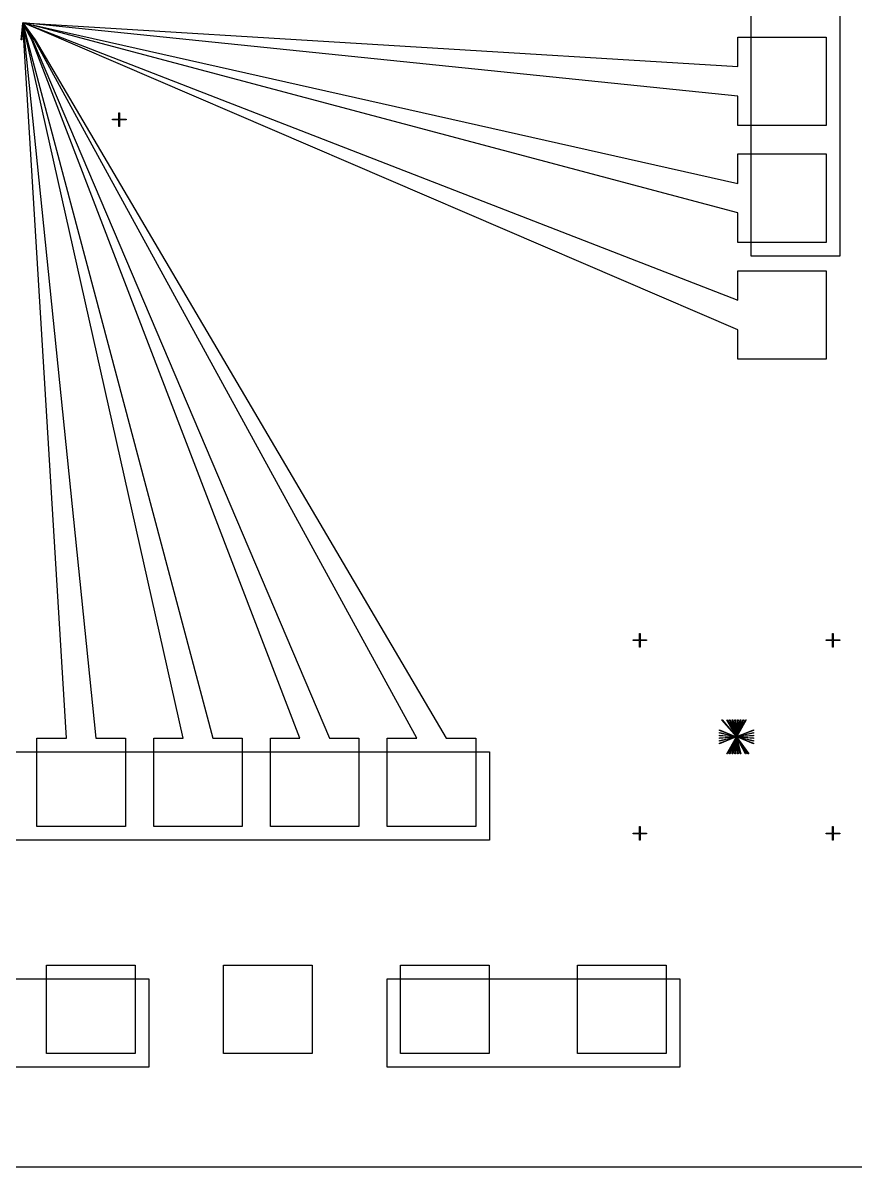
# Model space of a CAD drawing. Extents: x 0 to 6000, y 0 to 6000.
# Drawn here: x 1680 to 2902, y 0 to 1680 of the extents above; entities that cross this region are included whole.
import ezdxf

# ---------------------------------------------------------------- set-up
doc = ezdxf.new("R2010")
doc.units = 0
doc.header["$MEASUREMENT"] = 0
for name, color, linetype in [('L0D0', 1, 'CONTINUOUS'), ('L11D0', 2, 'CONTINUOUS'), ('L12D0', 11, 'CONTINUOUS'), ('L17D0', 4, 'CONTINUOUS'), ('L18D0', 12, 'CONTINUOUS'), ('L1D0', 6, 'CONTINUOUS'), ('L2D0', 9, 'CONTINUOUS'), ('L3D0', 5, 'CONTINUOUS'), ('L4D0', 13, 'CONTINUOUS'), ('L6D0', 8, 'CONTINUOUS'), ('L7D0', 3, 'CONTINUOUS'), ('L8D0', 7, 'CONTINUOUS')]:
    doc.layers.add(name, color=color, linetype=linetype)

msp = doc.modelspace()

# ---------------------------------------------------------------- linework, layer by layer
at = {"layer": 'L0D0'}
msp.add_lwpolyline([(0, 0), (0, 6000), (6000, 6000), (6000, 0)], close=True, dxfattribs=at)
at = {"layer": 'L11D0'}
for points in [[(1680.19, 1679.67), (1682.462, 1655.12), (1681.462, 1655.12), (1680.15, 1679.655)], [(1680.212, 1680.042), (1680.214, 1680.041), (1680.216, 1680.039), (1680.218, 1680.037), (1680.219, 1680.034), (1680.221, 1680.032), (1680.222, 1680.03), (1680.223, 1680.028), (1680.224, 1680.025), (1680.225, 1680.023), (1680.226, 1680.021), (1680.227, 1680.018), (1680.228, 1680.016), (1680.229, 1680.013), (1680.229, 1680.01), (1680.229, 1680.008), (1680.23, 1680.005), (1680.23, 1680.003), (1680.23, 1680), (1680.23, 1679.997), (1680.23, 1679.995), (1680.229, 1679.992), (1680.229, 1679.99), (1680.229, 1679.987), (1680.228, 1679.984), (1680.227, 1679.982), (1680.226, 1679.979), (1680.225, 1679.977), (1680.224, 1679.975), (1680.223, 1679.972), (1680.222, 1679.97), (1680.221, 1679.968), (1680.219, 1679.966), (1680.218, 1679.963), (1680.216, 1679.961), (1680.214, 1679.959), (1680.212, 1679.958)]]:
    msp.add_lwpolyline(points, dxfattribs=at)
msp.add_lwpolyline([(1693.231, 1655.12), (1680.32, 1679.72), (1680.32, 1679.943), (1680.319, 1679.944), (1680.317, 1679.945), (1680.315, 1679.946), (1680.312, 1679.947), (1680.31, 1679.948), (1680.308, 1679.949), (1680.306, 1679.951), (1680.303, 1679.952), (1680.301, 1679.954), (1680.299, 1679.956), (1680.298, 1679.958), (1680.296, 1679.959), (1680.294, 1679.961), (1680.292, 1679.963), (1680.291, 1679.966), (1680.289, 1679.968), (1680.288, 1679.97), (1680.287, 1679.972), (1680.286, 1679.975), (1680.285, 1679.977), (1680.284, 1679.979), (1680.283, 1679.982), (1680.282, 1679.984), (1680.281, 1679.987), (1680.281, 1679.99), (1680.281, 1679.992), (1680.28, 1679.995), (1680.28, 1679.997), (1680.28, 1680), (1680.28, 1680.003), (1680.28, 1680.005), (1680.281, 1680.008), (1680.281, 1680.01), (1680.281, 1680.013), (1680.282, 1680.016), (1680.283, 1680.018), (1680.284, 1680.021), (1680.285, 1680.023), (1680.286, 1680.025), (1680.287, 1680.028), (1680.288, 1680.03), (1680.289, 1680.032), (1680.291, 1680.034), (1680.292, 1680.037), (1680.294, 1680.039), (1680.296, 1680.041), (1680.298, 1680.042), (1680.299, 1680.044), (1680.301, 1680.046), (1680.303, 1680.048), (1680.306, 1680.049), (1680.308, 1680.051), (1680.31, 1680.052), (1680.312, 1680.053), (1680.315, 1680.054), (1680.317, 1680.055), (1680.319, 1680.056), (1680.322, 1680.057), (1680.324, 1680.058), (1680.327, 1680.059), (1680.33, 1680.059), (1680.332, 1680.059), (1680.335, 1680.06), (1680.337, 1680.06), (1680.34, 1680.06), (1680.343, 1680.06), (1680.345, 1680.06), (1680.348, 1680.059), (1680.35, 1680.059), (1680.353, 1680.059), (1680.356, 1680.058), (1680.358, 1680.057), (1680.361, 1680.056), (1680.363, 1680.055), (1680.365, 1680.054), (1680.368, 1680.053), (1680.37, 1680.052), (1680.372, 1680.051), (1680.374, 1680.049), (1680.377, 1680.048), (1680.379, 1680.046), (1680.381, 1680.044), (1680.382, 1680.042), (1680.384, 1680.041), (1680.386, 1680.039), (1680.388, 1680.037), (1680.389, 1680.034), (1680.391, 1680.032), (1680.392, 1680.03), (1680.393, 1680.028), (1680.394, 1680.025), (1680.395, 1680.023), (1680.396, 1680.021), (1680.397, 1680.018), (1680.398, 1680.016), (1680.399, 1680.013), (1680.399, 1680.01), (1680.399, 1680.008), (1680.4, 1680.005), (1680.4, 1680.003), (1680.4, 1680), (1680.4, 1679.997), (1680.4, 1679.995), (1680.399, 1679.992), (1680.399, 1679.99), (1680.399, 1679.987), (1680.398, 1679.984), (1680.397, 1679.982), (1680.396, 1679.979), (1680.395, 1679.977), (1680.394, 1679.975), (1680.393, 1679.972), (1680.392, 1679.97), (1680.391, 1679.968), (1680.389, 1679.966), (1680.388, 1679.963), (1680.386, 1679.961), (1680.384, 1679.959), (1680.382, 1679.958), (1680.381, 1679.956), (1680.379, 1679.954), (1680.377, 1679.952), (1680.374, 1679.951), (1680.372, 1679.949), (1680.37, 1679.948), (1680.368, 1679.947), (1680.365, 1679.946), (1680.363, 1679.945), (1680.361, 1679.944), (1680.36, 1679.943), (1680.36, 1679.745), (1694.231, 1655.12)], close=True, dxfattribs=at)
at = {"layer": 'L12D0'}
for points in [[(2728.155, 631.947), (2728.153, 631.948), (2728.15, 631.948), (2728.148, 631.949), (2728.145, 631.95), (2728.143, 631.951), (2728.14, 631.952), (2728.138, 631.953), (2728.135, 631.954), (2728.133, 631.955), (2728.131, 631.956), (2728.129, 631.958), (2728.127, 631.959), (2728.124, 631.961), (2728.123, 631.963), (2728.121, 631.965), (2728.119, 631.966), (2728.117, 631.968), (2728.115, 631.97), (2728.114, 631.973), (2728.112, 631.975), (2728.111, 631.977), (2728.11, 631.979), (2728.109, 631.982), (2728.108, 631.984), (2728.107, 631.986), (2728.106, 631.989), (2728.105, 631.991), (2728.104, 631.994), (2728.104, 631.997), (2728.104, 631.999), (2728.103, 632.002), (2728.103, 632.004), (2728.103, 632.007), (2728.103, 632.01), (2728.103, 632.012), (2728.104, 632.015), (2728.104, 632.017), (2728.104, 632.02), (2728.105, 632.022), (2728.106, 632.025), (2728.107, 632.027), (2728.108, 632.03), (2728.109, 632.032), (2728.11, 632.035), (2728.111, 632.037), (2728.112, 632.039), (2728.114, 632.041), (2728.115, 632.043), (2728.117, 632.046), (2728.119, 632.047), (2728.121, 632.049), (2728.123, 632.051), (2728.124, 632.053), (2728.127, 632.055), (2728.129, 632.056), (2728.131, 632.058), (2728.133, 632.059), (2728.135, 632.06), (2728.138, 632.061), (2728.14, 632.062), (2728.143, 632.063), (2728.143, 632.063), (2728.143, 632.261), (2713.932, 656.957), (2714.932, 656.957), (2728.183, 632.286), (2728.183, 632.063), (2728.184, 632.063), (2728.186, 632.062), (2728.188, 632.061), (2728.191, 632.06), (2728.193, 632.059), (2728.195, 632.058), (2728.197, 632.056), (2728.2, 632.055), (2728.202, 632.053), (2728.204, 632.051), (2728.205, 632.049), (2728.207, 632.047), (2728.209, 632.046), (2728.211, 632.043), (2728.212, 632.041), (2728.214, 632.039), (2728.215, 632.037), (2728.216, 632.035), (2728.217, 632.032), (2728.218, 632.03), (2728.219, 632.027), (2728.22, 632.025), (2728.221, 632.022), (2728.222, 632.02), (2728.222, 632.017), (2728.223, 632.015), (2728.223, 632.012), (2728.223, 632.01), (2728.223, 632.007), (2728.223, 632.004), (2728.223, 632.002), (2728.223, 631.999), (2728.222, 631.997), (2728.222, 631.994), (2728.221, 631.991), (2728.22, 631.989), (2728.219, 631.986), (2728.218, 631.984), (2728.217, 631.982), (2728.216, 631.979), (2728.215, 631.977), (2728.214, 631.975), (2728.212, 631.973), (2728.211, 631.97), (2728.209, 631.968), (2728.207, 631.966), (2728.205, 631.965), (2728.204, 631.963), (2728.202, 631.961), (2728.2, 631.959), (2728.197, 631.958), (2728.195, 631.956), (2728.193, 631.955), (2728.191, 631.954), (2728.188, 631.953), (2728.186, 631.952), (2728.184, 631.951), (2728.181, 631.95), (2728.179, 631.949), (2728.176, 631.948), (2728.173, 631.948), (2728.171, 631.947), (2728.168, 631.947), (2728.166, 631.947), (2728.163, 631.947), (2728.16, 631.947), (2728.158, 631.947)], [(2728.325, 631.947), (2728.323, 631.948), (2728.32, 631.948), (2728.318, 631.949), (2728.315, 631.95), (2728.313, 631.951), (2728.31, 631.952), (2728.308, 631.953), (2728.305, 631.954), (2728.303, 631.955), (2728.301, 631.956), (2728.299, 631.958), (2728.297, 631.959), (2728.294, 631.961), (2728.293, 631.963), (2728.291, 631.965), (2728.289, 631.966), (2728.287, 631.968), (2728.285, 631.97), (2728.284, 631.973), (2728.282, 631.975), (2728.281, 631.977), (2728.28, 631.979), (2728.279, 631.982), (2728.278, 631.984), (2728.277, 631.986), (2728.276, 631.989), (2728.275, 631.991), (2728.274, 631.994), (2728.274, 631.997), (2728.274, 631.999), (2728.273, 632.002), (2728.273, 632.004), (2728.273, 632.007), (2728.273, 632.01), (2728.273, 632.012), (2728.274, 632.015), (2728.274, 632.017), (2728.274, 632.02), (2728.275, 632.022), (2728.276, 632.025), (2728.277, 632.027), (2728.278, 632.03), (2728.279, 632.032), (2728.28, 632.035), (2728.281, 632.037), (2728.282, 632.039), (2728.284, 632.041), (2728.285, 632.043), (2728.287, 632.046), (2728.289, 632.047), (2728.291, 632.049), (2728.293, 632.051), (2728.294, 632.053), (2728.297, 632.055), (2728.299, 632.056), (2728.301, 632.058), (2728.303, 632.059), (2728.305, 632.06), (2728.308, 632.061), (2728.31, 632.062), (2728.313, 632.063), (2728.313, 632.063), (2728.313, 632.338), (2721.778, 656.957), (2722.778, 656.957), (2728.353, 632.353), (2728.353, 632.063), (2728.354, 632.063), (2728.356, 632.062), (2728.358, 632.061), (2728.361, 632.06), (2728.363, 632.059), (2728.365, 632.058), (2728.367, 632.056), (2728.37, 632.055), (2728.372, 632.053), (2728.374, 632.051), (2728.375, 632.049), (2728.377, 632.047), (2728.379, 632.046), (2728.381, 632.043), (2728.382, 632.041), (2728.384, 632.039), (2728.385, 632.037), (2728.386, 632.035), (2728.387, 632.032), (2728.388, 632.03), (2728.389, 632.027), (2728.39, 632.025), (2728.391, 632.022), (2728.392, 632.02), (2728.392, 632.017), (2728.393, 632.015), (2728.393, 632.012), (2728.393, 632.01), (2728.393, 632.007), (2728.393, 632.004), (2728.393, 632.002), (2728.393, 631.999), (2728.392, 631.997), (2728.392, 631.994), (2728.391, 631.991), (2728.39, 631.989), (2728.389, 631.986), (2728.388, 631.984), (2728.387, 631.982), (2728.386, 631.979), (2728.385, 631.977), (2728.384, 631.975), (2728.382, 631.973), (2728.381, 631.97), (2728.379, 631.968), (2728.377, 631.966), (2728.375, 631.965), (2728.374, 631.963), (2728.372, 631.961), (2728.37, 631.959), (2728.367, 631.958), (2728.365, 631.956), (2728.363, 631.955), (2728.361, 631.954), (2728.358, 631.953), (2728.356, 631.952), (2728.354, 631.951), (2728.351, 631.95), (2728.349, 631.949), (2728.346, 631.948), (2728.343, 631.948), (2728.341, 631.947), (2728.338, 631.947), (2728.336, 631.947), (2728.333, 631.947), (2728.33, 631.947), (2728.328, 631.947)], [(2728.495, 631.947), (2728.493, 631.948), (2728.49, 631.948), (2728.488, 631.949), (2728.485, 631.95), (2728.483, 631.951), (2728.48, 631.952), (2728.478, 631.953), (2728.475, 631.954), (2728.473, 631.955), (2728.471, 631.956), (2728.469, 631.958), (2728.467, 631.959), (2728.464, 631.961), (2728.463, 631.963), (2728.461, 631.965), (2728.459, 631.966), (2728.457, 631.968), (2728.455, 631.97), (2728.454, 631.973), (2728.452, 631.975), (2728.451, 631.977), (2728.45, 631.979), (2728.449, 631.982), (2728.448, 631.984), (2728.447, 631.986), (2728.446, 631.989), (2728.445, 631.991), (2728.444, 631.994), (2728.444, 631.997), (2728.444, 631.999), (2728.443, 632.002), (2728.443, 632.004), (2728.443, 632.007), (2728.443, 632.01), (2728.443, 632.012), (2728.444, 632.015), (2728.444, 632.017), (2728.444, 632.02), (2728.445, 632.022), (2728.446, 632.025), (2728.447, 632.027), (2728.448, 632.03), (2728.449, 632.032), (2728.45, 632.035), (2728.451, 632.037), (2728.452, 632.039), (2728.454, 632.041), (2728.455, 632.043), (2728.457, 632.046), (2728.459, 632.047), (2728.461, 632.049), (2728.463, 632.051), (2728.464, 632.053), (2728.467, 632.055), (2728.469, 632.056), (2728.471, 632.058), (2728.473, 632.059), (2728.475, 632.06), (2728.478, 632.061), (2728.48, 632.062), (2728.483, 632.063), (2728.483, 632.063), (2728.483, 632.286), (2737.471, 656.957), (2738.471, 656.957), (2728.523, 632.261), (2728.523, 632.063), (2728.524, 632.063), (2728.526, 632.062), (2728.528, 632.061), (2728.531, 632.06), (2728.533, 632.059), (2728.535, 632.058), (2728.537, 632.056), (2728.54, 632.055), (2728.542, 632.053), (2728.544, 632.051), (2728.545, 632.049), (2728.547, 632.047), (2728.549, 632.046), (2728.551, 632.043), (2728.552, 632.041), (2728.554, 632.039), (2728.555, 632.037), (2728.556, 632.035), (2728.557, 632.032), (2728.558, 632.03), (2728.559, 632.027), (2728.56, 632.025), (2728.561, 632.022), (2728.562, 632.02), (2728.562, 632.017), (2728.563, 632.015), (2728.563, 632.012), (2728.563, 632.01), (2728.563, 632.007), (2728.563, 632.004), (2728.563, 632.002), (2728.563, 631.999), (2728.562, 631.997), (2728.562, 631.994), (2728.561, 631.991), (2728.56, 631.989), (2728.559, 631.986), (2728.558, 631.984), (2728.557, 631.982), (2728.556, 631.979), (2728.555, 631.977), (2728.554, 631.975), (2728.552, 631.973), (2728.551, 631.97), (2728.549, 631.968), (2728.547, 631.966), (2728.545, 631.965), (2728.544, 631.963), (2728.542, 631.961), (2728.54, 631.959), (2728.537, 631.958), (2728.535, 631.956), (2728.533, 631.955), (2728.531, 631.954), (2728.528, 631.953), (2728.526, 631.952), (2728.524, 631.951), (2728.521, 631.95), (2728.519, 631.949), (2728.516, 631.948), (2728.513, 631.948), (2728.511, 631.947), (2728.508, 631.947), (2728.506, 631.947), (2728.503, 631.947), (2728.5, 631.947), (2728.498, 631.947)], [(2703.163, 629.495), (2703.163, 630.495), (2727.688, 631.857), (2727.905, 631.857), (2727.906, 631.86), (2727.907, 631.864), (2727.908, 631.868), (2727.91, 631.871), (2727.911, 631.875), (2727.913, 631.878), (2727.915, 631.882), (2727.917, 631.885), (2727.919, 631.889), (2727.922, 631.892), (2727.924, 631.895), (2727.927, 631.898), (2727.929, 631.901), (2727.932, 631.903), (2727.935, 631.906), (2727.938, 631.908), (2727.941, 631.911), (2727.945, 631.913), (2727.948, 631.915), (2727.952, 631.917), (2727.955, 631.919), (2727.959, 631.92), (2727.962, 631.922), (2727.966, 631.923), (2727.97, 631.924), (2727.974, 631.925), (2727.977, 631.926), (2727.981, 631.926), (2727.985, 631.927), (2727.989, 631.927), (2727.993, 631.927), (2727.997, 631.927), (2728.001, 631.927), (2728.005, 631.926), (2728.009, 631.926), (2728.013, 631.925), (2728.016, 631.924), (2728.02, 631.923), (2728.024, 631.922), (2728.028, 631.92), (2728.031, 631.919), (2728.035, 631.917), (2728.038, 631.915), (2728.041, 631.913), (2728.045, 631.911), (2728.048, 631.908), (2728.051, 631.906), (2728.054, 631.903), (2728.057, 631.901), (2728.059, 631.898), (2728.062, 631.895), (2728.064, 631.892), (2728.067, 631.889), (2728.069, 631.885), (2728.071, 631.882), (2728.073, 631.878), (2728.075, 631.875), (2728.076, 631.871), (2728.078, 631.868), (2728.079, 631.864), (2728.08, 631.86), (2728.081, 631.856), (2728.082, 631.853), (2728.082, 631.849), (2728.083, 631.845), (2728.083, 631.841), (2728.083, 631.837), (2728.083, 631.833), (2728.083, 631.829), (2728.082, 631.825), (2728.082, 631.821), (2728.081, 631.817), (2728.08, 631.814), (2728.079, 631.81), (2728.078, 631.806), (2728.076, 631.802), (2728.075, 631.799), (2728.073, 631.795), (2728.071, 631.792), (2728.069, 631.789), (2728.067, 631.785), (2728.064, 631.782), (2728.062, 631.779), (2728.059, 631.776), (2728.057, 631.773), (2728.054, 631.771), (2728.051, 631.768), (2728.048, 631.766), (2728.045, 631.763), (2728.041, 631.761), (2728.038, 631.759), (2728.035, 631.757), (2728.031, 631.755), (2728.028, 631.754), (2728.024, 631.752), (2728.02, 631.751), (2728.016, 631.75), (2728.013, 631.749), (2728.009, 631.748), (2728.005, 631.748), (2728.001, 631.747), (2727.997, 631.747), (2727.993, 631.747), (2727.989, 631.747), (2727.985, 631.747), (2727.981, 631.748), (2727.977, 631.748), (2727.974, 631.749), (2727.97, 631.75), (2727.966, 631.751), (2727.962, 631.752), (2727.959, 631.754), (2727.955, 631.755), (2727.952, 631.757), (2727.948, 631.759), (2727.945, 631.761), (2727.941, 631.763), (2727.938, 631.766), (2727.935, 631.768), (2727.932, 631.771), (2727.929, 631.773), (2727.927, 631.776), (2727.924, 631.779), (2727.922, 631.782), (2727.919, 631.785), (2727.917, 631.789), (2727.915, 631.792), (2727.913, 631.795), (2727.911, 631.799), (2727.91, 631.802), (2727.908, 631.806), (2727.907, 631.81), (2727.906, 631.814), (2727.905, 631.817), (2727.713, 631.817)], [(2717.855, 606.957), (2728.143, 631.582), (2728.143, 631.78), (2728.143, 631.781), (2728.14, 631.782), (2728.138, 631.783), (2728.135, 631.784), (2728.133, 631.785), (2728.131, 631.786), (2728.129, 631.788), (2728.127, 631.789), (2728.124, 631.791), (2728.123, 631.793), (2728.121, 631.795), (2728.119, 631.796), (2728.117, 631.798), (2728.115, 631.8), (2728.114, 631.803), (2728.112, 631.805), (2728.111, 631.807), (2728.11, 631.809), (2728.109, 631.812), (2728.108, 631.814), (2728.107, 631.816), (2728.106, 631.819), (2728.105, 631.821), (2728.104, 631.824), (2728.104, 631.827), (2728.104, 631.829), (2728.103, 631.832), (2728.103, 631.834), (2728.103, 631.837), (2728.103, 631.84), (2728.103, 631.842), (2728.104, 631.845), (2728.104, 631.847), (2728.104, 631.85), (2728.105, 631.852), (2728.106, 631.855), (2728.107, 631.857), (2728.108, 631.86), (2728.109, 631.862), (2728.11, 631.865), (2728.111, 631.867), (2728.112, 631.869), (2728.114, 631.871), (2728.115, 631.873), (2728.117, 631.876), (2728.119, 631.877), (2728.121, 631.879), (2728.123, 631.881), (2728.124, 631.883), (2728.127, 631.885), (2728.129, 631.886), (2728.131, 631.888), (2728.133, 631.889), (2728.135, 631.89), (2728.138, 631.891), (2728.14, 631.892), (2728.143, 631.893), (2728.145, 631.894), (2728.148, 631.895), (2728.15, 631.896), (2728.153, 631.896), (2728.155, 631.896), (2728.158, 631.897), (2728.16, 631.897), (2728.163, 631.897), (2728.166, 631.897), (2728.168, 631.897), (2728.171, 631.896), (2728.173, 631.896), (2728.176, 631.896), (2728.179, 631.895), (2728.181, 631.894), (2728.184, 631.893), (2728.186, 631.892), (2728.188, 631.891), (2728.191, 631.89), (2728.193, 631.889), (2728.195, 631.888), (2728.197, 631.886), (2728.2, 631.885), (2728.202, 631.883), (2728.204, 631.881), (2728.205, 631.879), (2728.207, 631.877), (2728.209, 631.876), (2728.211, 631.873), (2728.212, 631.871), (2728.214, 631.869), (2728.215, 631.867), (2728.216, 631.865), (2728.217, 631.862), (2728.218, 631.86), (2728.219, 631.857), (2728.22, 631.855), (2728.221, 631.852), (2728.222, 631.85), (2728.222, 631.847), (2728.223, 631.845), (2728.223, 631.842), (2728.223, 631.84), (2728.223, 631.837), (2728.223, 631.834), (2728.223, 631.832), (2728.223, 631.829), (2728.222, 631.827), (2728.222, 631.824), (2728.221, 631.821), (2728.22, 631.819), (2728.219, 631.816), (2728.218, 631.814), (2728.217, 631.812), (2728.216, 631.809), (2728.215, 631.807), (2728.214, 631.805), (2728.212, 631.803), (2728.211, 631.8), (2728.209, 631.798), (2728.207, 631.796), (2728.205, 631.795), (2728.204, 631.793), (2728.202, 631.791), (2728.2, 631.789), (2728.197, 631.788), (2728.195, 631.786), (2728.193, 631.785), (2728.191, 631.784), (2728.188, 631.783), (2728.186, 631.782), (2728.184, 631.781), (2728.183, 631.78), (2728.183, 631.557), (2718.855, 606.957)], [(2729.625, 606.957), (2728.313, 631.492), (2728.313, 631.78), (2728.313, 631.781), (2728.31, 631.782), (2728.308, 631.783), (2728.305, 631.784), (2728.303, 631.785), (2728.301, 631.786), (2728.299, 631.788), (2728.297, 631.789), (2728.294, 631.791), (2728.293, 631.793), (2728.291, 631.795), (2728.289, 631.796), (2728.287, 631.798), (2728.285, 631.8), (2728.284, 631.803), (2728.282, 631.805), (2728.281, 631.807), (2728.28, 631.809), (2728.279, 631.812), (2728.278, 631.814), (2728.277, 631.816), (2728.276, 631.819), (2728.275, 631.821), (2728.274, 631.824), (2728.274, 631.827), (2728.274, 631.829), (2728.273, 631.832), (2728.273, 631.834), (2728.273, 631.837), (2728.273, 631.84), (2728.273, 631.842), (2728.274, 631.845), (2728.274, 631.847), (2728.274, 631.85), (2728.275, 631.852), (2728.276, 631.855), (2728.277, 631.857), (2728.278, 631.86), (2728.279, 631.862), (2728.28, 631.865), (2728.281, 631.867), (2728.282, 631.869), (2728.284, 631.871), (2728.285, 631.873), (2728.287, 631.876), (2728.289, 631.877), (2728.291, 631.879), (2728.293, 631.881), (2728.294, 631.883), (2728.297, 631.885), (2728.299, 631.886), (2728.301, 631.888), (2728.303, 631.889), (2728.305, 631.89), (2728.308, 631.891), (2728.31, 631.892), (2728.313, 631.893), (2728.315, 631.894), (2728.318, 631.895), (2728.32, 631.896), (2728.323, 631.896), (2728.325, 631.896), (2728.328, 631.897), (2728.33, 631.897), (2728.333, 631.897), (2728.336, 631.897), (2728.338, 631.897), (2728.341, 631.896), (2728.343, 631.896), (2728.346, 631.896), (2728.349, 631.895), (2728.351, 631.894), (2728.354, 631.893), (2728.356, 631.892), (2728.358, 631.891), (2728.361, 631.89), (2728.363, 631.889), (2728.365, 631.888), (2728.367, 631.886), (2728.37, 631.885), (2728.372, 631.883), (2728.374, 631.881), (2728.375, 631.879), (2728.377, 631.877), (2728.379, 631.876), (2728.381, 631.873), (2728.382, 631.871), (2728.384, 631.869), (2728.385, 631.867), (2728.386, 631.865), (2728.387, 631.862), (2728.388, 631.86), (2728.389, 631.857), (2728.39, 631.855), (2728.391, 631.852), (2728.392, 631.85), (2728.392, 631.847), (2728.393, 631.845), (2728.393, 631.842), (2728.393, 631.84), (2728.393, 631.837), (2728.393, 631.834), (2728.393, 631.832), (2728.393, 631.829), (2728.392, 631.827), (2728.392, 631.824), (2728.391, 631.821), (2728.39, 631.819), (2728.389, 631.816), (2728.388, 631.814), (2728.387, 631.812), (2728.386, 631.809), (2728.385, 631.807), (2728.384, 631.805), (2728.382, 631.803), (2728.381, 631.8), (2728.379, 631.798), (2728.377, 631.796), (2728.375, 631.795), (2728.374, 631.793), (2728.372, 631.791), (2728.37, 631.789), (2728.367, 631.788), (2728.365, 631.786), (2728.363, 631.785), (2728.361, 631.784), (2728.358, 631.783), (2728.356, 631.782), (2728.354, 631.781), (2728.353, 631.78), (2728.353, 631.507), (2730.625, 606.957)], [(2741.394, 606.957), (2728.483, 631.557), (2728.483, 631.78), (2728.483, 631.781), (2728.48, 631.782), (2728.478, 631.783), (2728.475, 631.784), (2728.473, 631.785), (2728.471, 631.786), (2728.469, 631.788), (2728.467, 631.789), (2728.464, 631.791), (2728.463, 631.793), (2728.461, 631.795), (2728.459, 631.796), (2728.457, 631.798), (2728.455, 631.8), (2728.454, 631.803), (2728.452, 631.805), (2728.451, 631.807), (2728.45, 631.809), (2728.449, 631.812), (2728.448, 631.814), (2728.447, 631.816), (2728.446, 631.819), (2728.445, 631.821), (2728.444, 631.824), (2728.444, 631.827), (2728.444, 631.829), (2728.443, 631.832), (2728.443, 631.834), (2728.443, 631.837), (2728.443, 631.84), (2728.443, 631.842), (2728.444, 631.845), (2728.444, 631.847), (2728.444, 631.85), (2728.445, 631.852), (2728.446, 631.855), (2728.447, 631.857), (2728.448, 631.86), (2728.449, 631.862), (2728.45, 631.865), (2728.451, 631.867), (2728.452, 631.869), (2728.454, 631.871), (2728.455, 631.873), (2728.457, 631.876), (2728.459, 631.877), (2728.461, 631.879), (2728.463, 631.881), (2728.464, 631.883), (2728.467, 631.885), (2728.469, 631.886), (2728.471, 631.888), (2728.473, 631.889), (2728.475, 631.89), (2728.478, 631.891), (2728.48, 631.892), (2728.483, 631.893), (2728.485, 631.894), (2728.488, 631.895), (2728.49, 631.896), (2728.493, 631.896), (2728.495, 631.896), (2728.498, 631.897), (2728.5, 631.897), (2728.503, 631.897), (2728.506, 631.897), (2728.508, 631.897), (2728.511, 631.896), (2728.513, 631.896), (2728.516, 631.896), (2728.519, 631.895), (2728.521, 631.894), (2728.524, 631.893), (2728.526, 631.892), (2728.528, 631.891), (2728.531, 631.89), (2728.533, 631.889), (2728.535, 631.888), (2728.537, 631.886), (2728.54, 631.885), (2728.542, 631.883), (2728.544, 631.881), (2728.545, 631.879), (2728.547, 631.877), (2728.549, 631.876), (2728.551, 631.873), (2728.552, 631.871), (2728.554, 631.869), (2728.555, 631.867), (2728.556, 631.865), (2728.557, 631.862), (2728.558, 631.86), (2728.559, 631.857), (2728.56, 631.855), (2728.561, 631.852), (2728.562, 631.85), (2728.562, 631.847), (2728.563, 631.845), (2728.563, 631.842), (2728.563, 631.84), (2728.563, 631.837), (2728.563, 631.834), (2728.563, 631.832), (2728.563, 631.829), (2728.562, 631.827), (2728.562, 631.824), (2728.561, 631.821), (2728.56, 631.819), (2728.559, 631.816), (2728.558, 631.814), (2728.557, 631.812), (2728.556, 631.809), (2728.555, 631.807), (2728.554, 631.805), (2728.552, 631.803), (2728.551, 631.8), (2728.549, 631.798), (2728.547, 631.796), (2728.545, 631.795), (2728.544, 631.793), (2728.542, 631.791), (2728.54, 631.789), (2728.537, 631.788), (2728.535, 631.786), (2728.533, 631.785), (2728.531, 631.784), (2728.528, 631.783), (2728.526, 631.782), (2728.524, 631.781), (2728.523, 631.78), (2728.523, 631.582), (2742.394, 606.957)], [(2728.665, 631.917), (2728.661, 631.918), (2728.657, 631.918), (2728.654, 631.919), (2728.65, 631.92), (2728.646, 631.921), (2728.642, 631.922), (2728.639, 631.924), (2728.635, 631.925), (2728.632, 631.927), (2728.628, 631.929), (2728.625, 631.931), (2728.621, 631.933), (2728.618, 631.936), (2728.615, 631.938), (2728.612, 631.941), (2728.609, 631.943), (2728.607, 631.946), (2728.604, 631.949), (2728.602, 631.952), (2728.599, 631.955), (2728.597, 631.959), (2728.595, 631.962), (2728.593, 631.965), (2728.591, 631.969), (2728.59, 631.972), (2728.588, 631.976), (2728.587, 631.98), (2728.586, 631.984), (2728.585, 631.987), (2728.584, 631.991), (2728.584, 631.995), (2728.583, 631.999), (2728.583, 632.003), (2728.583, 632.007), (2728.583, 632.011), (2728.583, 632.015), (2728.584, 632.019), (2728.584, 632.023), (2728.585, 632.026), (2728.586, 632.03), (2728.587, 632.034), (2728.588, 632.038), (2728.59, 632.041), (2728.591, 632.045), (2728.593, 632.048), (2728.595, 632.052), (2728.597, 632.055), (2728.599, 632.059), (2728.602, 632.062), (2728.604, 632.065), (2728.607, 632.068), (2728.609, 632.071), (2728.612, 632.073), (2728.615, 632.076), (2728.618, 632.078), (2728.621, 632.081), (2728.625, 632.083), (2728.628, 632.085), (2728.632, 632.087), (2728.635, 632.089), (2728.639, 632.09), (2728.642, 632.092), (2728.646, 632.093), (2728.65, 632.094), (2728.654, 632.095), (2728.657, 632.096), (2728.661, 632.096), (2728.665, 632.097), (2728.669, 632.097), (2728.673, 632.097), (2728.677, 632.097), (2728.681, 632.097), (2728.685, 632.096), (2728.689, 632.096), (2728.693, 632.095), (2728.696, 632.094), (2728.7, 632.093), (2728.704, 632.092), (2728.708, 632.09), (2728.711, 632.089), (2728.715, 632.087), (2728.718, 632.085), (2728.721, 632.083), (2728.725, 632.081), (2728.728, 632.078), (2728.731, 632.076), (2728.734, 632.073), (2728.737, 632.071), (2728.739, 632.068), (2728.742, 632.065), (2728.744, 632.062), (2728.747, 632.059), (2728.749, 632.055), (2728.751, 632.052), (2728.753, 632.048), (2728.755, 632.045), (2728.756, 632.041), (2728.758, 632.038), (2728.759, 632.034), (2728.76, 632.03), (2728.761, 632.027), (2728.953, 632.027), (2753.163, 634.418), (2753.163, 633.418), (2728.978, 631.987), (2728.761, 631.987), (2728.76, 631.984), (2728.759, 631.98), (2728.758, 631.976), (2728.756, 631.972), (2728.755, 631.969), (2728.753, 631.965), (2728.751, 631.962), (2728.749, 631.959), (2728.747, 631.955), (2728.744, 631.952), (2728.742, 631.949), (2728.739, 631.946), (2728.737, 631.943), (2728.734, 631.941), (2728.731, 631.938), (2728.728, 631.936), (2728.725, 631.933), (2728.721, 631.931), (2728.718, 631.929), (2728.715, 631.927), (2728.711, 631.925), (2728.708, 631.924), (2728.704, 631.922), (2728.7, 631.921), (2728.696, 631.92), (2728.693, 631.919), (2728.689, 631.918), (2728.685, 631.918), (2728.681, 631.917), (2728.677, 631.917), (2728.673, 631.917), (2728.669, 631.917)]]:
    msp.add_lwpolyline(points, close=True, dxfattribs=at)
at = {"layer": 'L17D0'}
for points in [[(1705, 1677.658), (1680.595, 1680.105), (1680.595, 1680.21), (1680.63, 1680.21), (1680.665, 1680.13), (1705, 1678.658)], [(1677.538, 1655.12), (1680.09, 1679.635), (1680.09, 1679.82), (1679.97, 1679.82), (1679.97, 1679.92), (1680.37, 1679.92), (1680.37, 1679.82), (1680.13, 1679.82), (1680.13, 1679.61), (1678.538, 1655.12)]]:
    msp.add_lwpolyline(points, close=True, dxfattribs=at)
at = {"layer": 'L18D0'}
for points in [[(2728.133, 632.089), (2728.133, 632.189), (2728.373, 632.189), (2728.373, 632.397), (2729.625, 656.957), (2730.625, 656.957), (2728.413, 632.372), (2728.413, 632.189), (2728.533, 632.189), (2728.533, 632.089)], [(2727.838, 631.797), (2727.803, 631.877), (2703.163, 633.418), (2703.163, 634.418), (2727.873, 631.902), (2727.873, 631.797)], [(2725.702, 606.957), (2728.253, 631.472), (2728.253, 631.657), (2728.133, 631.657), (2728.133, 631.757), (2728.533, 631.757), (2728.533, 631.657), (2728.293, 631.657), (2728.293, 631.447), (2726.702, 606.957)], [(2753.163, 629.495), (2728.758, 631.942), (2728.758, 632.047), (2728.793, 632.047), (2728.828, 631.967), (2753.163, 630.495)]]:
    msp.add_lwpolyline(points, close=True, dxfattribs=at)
at = {"layer": 'L1D0'}
for points in [[(1821.337, 1528.163), (1821.337, 1537.663), (1811.837, 1537.663), (1811.837, 1538.663), (1821.337, 1538.663), (1821.337, 1548.163), (1822.337, 1548.163), (1822.337, 1538.663), (1831.837, 1538.663), (1831.837, 1537.663), (1822.337, 1537.663), (1822.337, 1528.163)], [(2585.826, 763.674), (2585.826, 773.174), (2576.326, 773.174), (2576.326, 774.174), (2585.826, 774.174), (2585.826, 783.674), (2586.826, 783.674), (2586.826, 774.174), (2596.326, 774.174), (2596.326, 773.174), (2586.826, 773.174), (2586.826, 763.674)], [(2869.5, 763.674), (2869.5, 773.174), (2860, 773.174), (2860, 774.174), (2869.5, 774.174), (2869.5, 783.674), (2870.5, 783.674), (2870.5, 774.174), (2880, 774.174), (2880, 773.174), (2870.5, 773.174), (2870.5, 763.674)], [(2585.826, 480), (2585.826, 489.5), (2576.326, 489.5), (2576.326, 490.5), (2585.826, 490.5), (2585.826, 500), (2586.826, 500), (2586.826, 490.5), (2596.326, 490.5), (2596.326, 489.5), (2586.826, 489.5), (2586.826, 480)], [(2869.5, 480), (2869.5, 489.5), (2860, 489.5), (2860, 490.5), (2869.5, 490.5), (2869.5, 500), (2870.5, 500), (2870.5, 490.5), (2880, 490.5), (2880, 489.5), (2870.5, 489.5), (2870.5, 480)]]:
    msp.add_lwpolyline(points, close=True, dxfattribs=at)
at = {"layer": 'L2D0'}
for points in [[(2750, 1337.692), (2750, 2022.308), (2880, 2022.308), (2880, 1337.692)], [(994.615, 480), (994.615, 610), (2365.385, 610), (2365.385, 480)], [(1435, 146.667), (1435, 276.667), (1865, 276.667), (1865, 146.667)], [(2215, 146.667), (2215, 276.667), (2645, 276.667), (2645, 146.667)]]:
    msp.add_lwpolyline(points, close=True, dxfattribs=at)
at = {"layer": 'L3D0'}
msp.add_lwpolyline([(1705, 1669.812), (1680.49, 1680.02), (1680.49, 1680.06), (1680.53, 1680.06), (1705, 1670.812)], close=True, dxfattribs=at)
at = {"layer": 'L4D0'}
for points in [[(2727.973, 631.947), (2703.163, 641.265), (2703.163, 642.265), (2728.013, 631.987), (2728.013, 631.947)], [(2728.653, 632.117), (2728.653, 632.157), (2753.163, 642.265), (2753.163, 641.265), (2728.693, 632.117)], [(2703.163, 621.649), (2703.163, 622.649), (2727.973, 631.727), (2728.013, 631.727), (2728.013, 631.687)], [(2753.163, 621.649), (2728.653, 631.857), (2728.653, 631.897), (2728.693, 631.897), (2753.163, 622.649)]]:
    msp.add_lwpolyline(points, close=True, dxfattribs=at)
at = {"layer": 'L6D0'}
for points in [[(2730, 1186.154), (2730, 1229.487), (1705, 1669.812), (1704.4, 1670.217), (1704.4, 1670.617), (1705, 1670.812), (2730, 1272.821), (2730, 1316.154), (2860, 1316.154), (2860, 1186.154)], [(1975, 166.667), (1975, 296.667), (2105, 296.667), (2105, 166.667)]]:
    msp.add_lwpolyline(points, close=True, dxfattribs=at)
at = {"layer": 'L7D0'}
for points in [[(2215.385, 500), (2215.385, 630), (2258.718, 630), (1697.154, 1655.12), (1680.322, 1680.025), (1680.322, 1680.068), (1680.305, 1680.068), (1680.305, 1680.102), (1680.322, 1680.102), (1680.322, 1680.12), (1680.358, 1680.12), (1680.358, 1680.102), (1680.375, 1680.102), (1680.375, 1680.068), (1680.358, 1680.068), (1680.358, 1680.05), (1698.154, 1655.12), (2302.051, 630), (2345.385, 630), (2345.385, 500)], [(2730, 1357.692), (2730, 1401.026), (1705, 1673.735), (1680.55, 1680.05), (1680.47, 1680.05), (1680.47, 1680.09), (1680.575, 1680.09), (1705, 1674.735), (2730, 1444.359), (2730, 1487.692), (2860, 1487.692), (2860, 1357.692)], [(1872.308, 500), (1872.308, 630), (1915.641, 630), (1685.385, 1655.12), (1680.238, 1679.73), (1680.238, 1679.982), (1680.22, 1679.982), (1680.22, 1680.018), (1680.238, 1680.018), (1680.238, 1680.035), (1680.272, 1680.035), (1680.272, 1680.018), (1680.29, 1680.018), (1680.29, 1679.982), (1680.272, 1679.982), (1680.272, 1679.755), (1686.385, 1655.12), (1958.974, 630), (2002.308, 630), (2002.308, 500)], [(2730, 1529.231), (2730, 1572.564), (1705, 1677.658), (1704.4, 1677.923), (1704.4, 1678.323), (1705, 1678.658), (2730, 1615.897), (2730, 1659.231), (2860, 1659.231), (2860, 1529.231)], [(1715, 166.667), (1715, 296.667), (1845, 296.667), (1845, 166.667)], [(2495, 166.667), (2495, 296.667), (2625, 296.667), (2625, 166.667)]]:
    msp.add_lwpolyline(points, close=True, dxfattribs=at)
at = {"layer": 'L8D0'}
for points in [[(1700.769, 500), (1700.769, 630), (1744.103, 630), (1681.462, 1655.12), (1681.657, 1655.72), (1682.057, 1655.72), (1682.462, 1655.12), (1787.436, 630), (1830.769, 630), (1830.769, 500)], [(2043.846, 500), (2043.846, 630), (2087.179, 630), (1693.231, 1655.12), (1693.216, 1655.72), (1693.616, 1655.72), (1694.231, 1655.12), (2130.513, 630), (2173.846, 630), (2173.846, 500)], [(2728.146, 631.887), (2728.146, 631.904), (2728.128, 631.904), (2728.128, 631.939), (2728.146, 631.939), (2728.146, 631.957), (2706.086, 656.957), (2707.086, 656.957), (2728.181, 631.982), (2728.181, 631.939), (2728.198, 631.939), (2728.198, 631.904), (2728.181, 631.904), (2728.181, 631.887)], [(2728.231, 631.972), (2728.231, 631.989), (2728.213, 631.989), (2728.213, 632.024), (2728.231, 632.024), (2728.231, 632.252), (2717.855, 656.957), (2718.855, 656.957), (2728.266, 632.277), (2728.266, 632.024), (2728.283, 632.024), (2728.283, 631.989), (2728.266, 631.989), (2728.266, 631.972)], [(2728.316, 631.887), (2728.316, 631.904), (2728.298, 631.904), (2728.298, 631.939), (2728.316, 631.939), (2728.316, 632.377), (2725.702, 656.957), (2726.702, 656.957), (2728.351, 632.402), (2728.351, 631.939), (2728.368, 631.939), (2728.368, 631.904), (2728.351, 631.904), (2728.351, 631.887)], [(2728.401, 631.972), (2728.401, 631.989), (2728.383, 631.989), (2728.383, 632.024), (2728.401, 632.024), (2728.401, 632.277), (2733.548, 656.957), (2734.548, 656.957), (2728.436, 632.252), (2728.436, 632.024), (2728.453, 632.024), (2728.453, 631.989), (2728.436, 631.989), (2728.436, 631.972)], [(2728.553, 631.967), (2728.553, 632.172), (2741.394, 656.957), (2742.394, 656.957), (2728.593, 632.147), (2728.593, 631.967)], [(2727.928, 631.917), (2703.163, 637.342), (2703.163, 638.342), (2727.953, 631.957), (2728.033, 631.957), (2728.033, 631.917)], [(2703.163, 625.572), (2703.163, 626.572), (2727.928, 631.757), (2728.033, 631.757), (2728.033, 631.717), (2727.953, 631.717)], [(2713.932, 606.957), (2728.073, 631.697), (2728.073, 631.877), (2728.113, 631.877), (2728.113, 631.672), (2714.932, 606.957)], [(2721.778, 606.957), (2728.231, 631.592), (2728.231, 631.819), (2728.213, 631.819), (2728.213, 631.854), (2728.231, 631.854), (2728.231, 631.872), (2728.266, 631.872), (2728.266, 631.854), (2728.283, 631.854), (2728.283, 631.819), (2728.266, 631.819), (2728.266, 631.567), (2722.778, 606.957)], [(2733.548, 606.957), (2728.401, 631.567), (2728.401, 631.819), (2728.383, 631.819), (2728.383, 631.854), (2728.401, 631.854), (2728.401, 631.872), (2728.436, 631.872), (2728.436, 631.854), (2728.453, 631.854), (2728.453, 631.819), (2728.436, 631.819), (2728.436, 631.592), (2734.548, 606.957)], [(2745.317, 606.957), (2728.486, 631.862), (2728.486, 631.904), (2728.468, 631.904), (2728.468, 631.939), (2728.486, 631.939), (2728.486, 631.957), (2728.521, 631.957), (2728.521, 631.939), (2728.538, 631.939), (2728.538, 631.904), (2728.521, 631.904), (2728.521, 631.887), (2746.317, 606.957)], [(2728.633, 632.087), (2728.633, 632.127), (2728.713, 632.127), (2753.163, 638.342), (2753.163, 637.342), (2728.738, 632.087)], [(2753.163, 625.572), (2728.713, 631.887), (2728.633, 631.887), (2728.633, 631.927), (2728.738, 631.927), (2753.163, 626.572)], [(2235, 166.667), (2235, 296.667), (2365, 296.667), (2365, 166.667)]]:
    msp.add_lwpolyline(points, close=True, dxfattribs=at)

doc.saveas('drawing.dxf')
